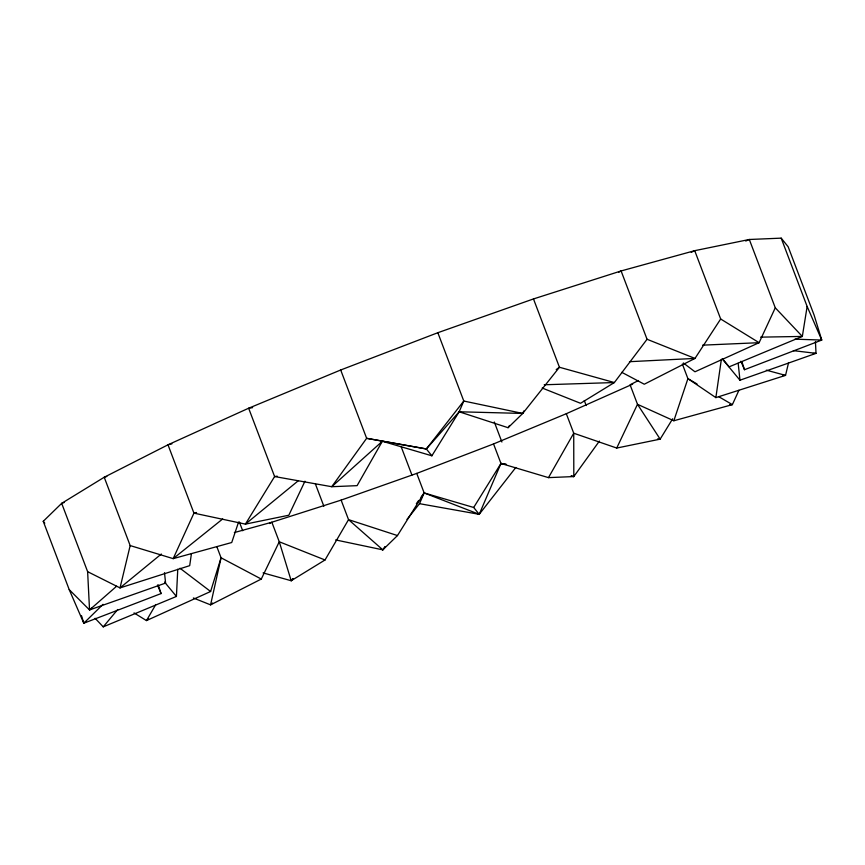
<?xml version="1.0" encoding="UTF-8"?>
<svg xmlns="http://www.w3.org/2000/svg" width="865" height="865" viewBox="0 0 865 865"><rect width="100%" height="100%" fill="white"/><g stroke="black" fill="none" stroke-linecap="round" stroke-linejoin="round"><path stroke-width="1.3" d="M95.107 618.27L103.227 626.855L176.417 596.439L177.768 569.224M191.414 553.773L189.695 565.656L120.019 587.908L87.625 571.668L61.675 503.344L104.222 477.253L167.994 444.805L248.644 408.226L340.691 369.993L437.841 332.711L533.478 298.933L621.102 270.95L694.714 250.677L749.317 239.486L781.192 238.145L788.156 246.752L814.106 315.087L821.75 340.064L744.495 369.712L740.894 361.235M788.61 362.543L785.539 375.367L715.863 397.619L721.367 359.343M781.192 238.145L807.142 306.48L802.331 336.431L729.141 366.836L722.362 358.618M106.806 476.474L104.222 477.253L130.172 545.577L120.019 587.908L161.322 554.022M134.032 612.928L146.466 620.583L210.606 591.498L221.062 557.784L216.888 546.81M238.556 522.103L231.733 542.517L173.184 558.639L130.172 545.577M638.489 380.503L630.077 384.784L637.494 404.301L673.835 420.758L687.913 378.654L682.355 364.014M340.691 369.993L366.641 438.317L426.348 448.957L459.164 411.783L508.09 427.71L522.741 413.438L523.79 410.962M407.004 519.411L419.514 503.679L479.221 514.318L500.965 463.456L493.547 443.94L566.316 413.708L632.661 384.147M419.514 503.679L424.153 492.931L416.735 473.404L341.124 500.111L271.848 522.233L234.339 532.57M252.602 407.653L248.644 408.226L274.605 476.55L331.749 486.714L382.352 441.258L431.873 455.801L459.164 411.783L463.791 401.036L437.841 332.711M738.937 390.266L732.374 404.636L673.835 420.758M745.727 241.043L749.317 239.486L775.278 307.81L759.102 342.691L694.963 371.788L683.35 362.965M304.967 481.21L288.824 515.226L245.401 524.125L193.944 513.14L167.994 444.805L171.908 443.853M616.734 448.048L637.494 404.301L660.157 439.15L616.734 448.048L573.733 433.224L566.316 413.708M193.371 597.985L210.573 604.862L261.284 579.053L279.265 541.76L271.848 522.233L269.523 523.52M382.352 441.258L357.094 485.654L331.749 486.714L366.641 438.317L426.348 448.957L431.873 455.801M548.475 477.631L573.733 433.224L573.809 476.561L548.475 477.631L500.965 463.456L473.685 507.474L479.221 514.318L515.854 467.435M155.819 604.516L146.466 620.583L148.51 618.864M263.09 572.9L291.191 580.729L325.024 559.979L348.541 519.638L341.124 500.111M672.678 418.768L660.157 439.15L657.497 438.966M335.663 539.933L382.817 549.848L397.468 535.565L424.153 492.931L473.685 507.474M508.09 427.71L509.496 425.472M691.243 252.331L694.714 250.677L720.675 319.001L694.984 358.424L644.274 384.222L621.794 372.339M571.159 476.085L573.809 476.561L599.402 441.074M397.468 535.565L348.541 519.638L382.817 549.848L385.163 546.626M416.357 503.668L418.692 500.446M421.039 497.224L424.153 492.931L479.221 514.318M325.024 559.979L279.265 541.76L291.191 580.729L292.781 578.62M618.778 272.226L621.102 270.95L647.052 339.275L614.366 382.546L580.534 403.295L542.193 388.028M426.348 448.957L463.791 401.036L522.741 413.438L559.439 367.257L533.478 298.933M382.817 549.848L385.325 546.702M103.227 626.855L117.727 609.511M291.191 580.729L293.04 578.761M64.215 502.489L61.675 503.344L43.25 521.303L69.211 589.627L83.808 623.211L103.022 604.332M212.531 603.056L210.573 604.862L221.062 557.784L261.284 579.053M69.211 589.627L89.538 609.933L116.624 586.221M87.625 571.668L89.538 609.933L91.56 608.214M298.198 480.821L245.401 524.125L274.605 476.55L277.189 476.172M81.515 615.718L83.808 623.211L85.895 621.535M222.662 518.978L173.184 558.639L193.944 513.14L196.539 512.502M556.217 369.582L559.439 367.257L614.366 382.546L544.215 384.774M416.735 473.404L493.547 443.94M83.808 623.211L161.074 593.574L158.273 584.945M89.538 609.933L165.593 583.075L164.501 572.673M722.394 359.029L739.964 380.211L816.019 353.342L815.425 341.47M629.461 361.689L694.984 358.424L647.052 339.275M813.316 353.482L816.019 353.342L793.378 350.649M702.607 345.157L759.102 342.691L720.675 319.001M782.857 375.464L785.539 375.367L766.347 370.166M760.605 337.145L802.331 336.431L775.278 307.81M729.703 404.625L732.374 404.636L718.696 396.646M459.164 411.783L522.741 413.438M794.946 339.167L821.75 340.064L807.142 306.48M506.263 464.408L500.965 463.456L506.198 464.44M571.159 476.085L573.809 476.561M697.039 383.984L687.913 378.654L715.863 397.619M180.006 568.24L210.606 591.498M164.555 582.069L176.417 596.439M43.25 521.303L44.796 523.217M157.473 585.097L161.074 593.574M584.297 400.538L586.2 405.544M494.304 421.99L501.905 442.015M401.014 446.308L411.945 475.09M315.303 483.686L323.856 506.209M239.356 521.973L242.687 530.732M742.094 362.316L744.495 369.712M738.18 363.322L739.964 380.211"/></g></svg>
